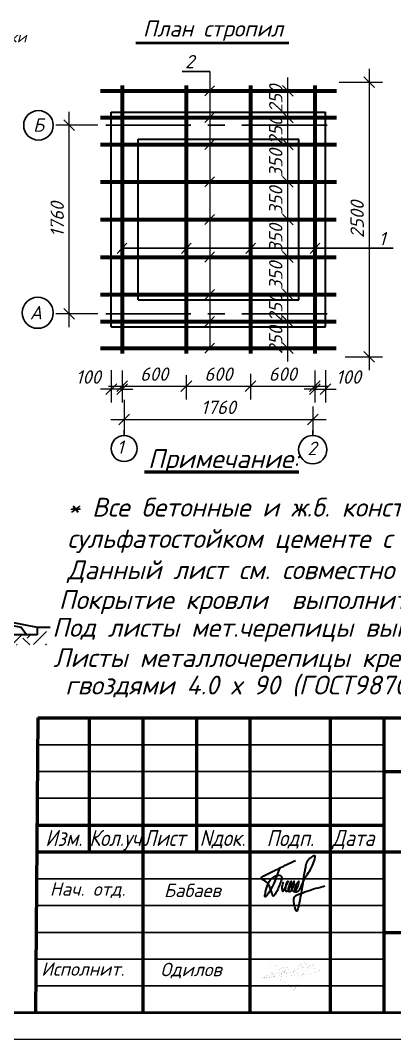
# Model space of a CAD drawing. Extents: x 108150 to 142535, y -18867 to -9422.
# Drawn here: x 140230.6 to 140300.4, y -16094.3 to -15904.3 of the extents above; entities that cross this region are included whole.
import ezdxf

# ---------------------------------------------------------------- set-up
doc = ezdxf.new("R2010")
doc.units = 0
doc.header["$MEASUREMENT"] = 0
doc.header["$PDMODE"] = 32
doc.header["$PDSIZE"] = 0.6
doc.linetypes.add('CENTER', pattern=[50.8, 31.75, -6.35, 6.35, -6.35])
for name, color, linetype, lineweight in [('Выносные', 8, 'Continuous', 15), ('линия', 4, 'Continuous', 40), ('надписи', 2, 'Continuous', 15), ('оборудование', 3, 'Continuous', 50), ('Основные', 4, 'Continuous', 40), ('Разм.', 8, 'Continuous', 15), ('Размер', 8, 'Continuous', 30), ('РАЗМЕРЫ', 8, 'Continuous', 30), ('Слой1', 1, 'Continuous', 60), ('Существующ', 7, 'Continuous', 15), ('Текст', 2, 'Continuous', 15)]:
    doc.layers.add(name, color=color, linetype=linetype, lineweight=lineweight)
doc.styles.add('ГОСТ', font='isocpeur.ttf', dxfattribs={"oblique": 15, "height": 2.5})
doc.styles.add('ГОСТ2.5', font='isocpeur.ttf', dxfattribs={"oblique": 15, "height": 2.5})
doc.styles.add('ГОСТ3', font='isocpeur.ttf', dxfattribs={"oblique": 15, "height": 3})
doc.styles.add('ГОСТ3.5', font='isocpeur.ttf', dxfattribs={"oblique": 15, "height": 3.5})
doc.dimstyles.new('50', dxfattribs={"dimtxt": 3.5, "dimasz": 2, "dimexe": 2.5, "dimexo": 1, "dimgap": 1, "dimtad": 1, "dimdec": 0, "dimlfac": 50, "dimtxsty": 'ГОСТ3.5', "dimblk": 'ARCHTICK', "dimcen": 2.5, "dimdle": 2.5, "dimclrd": 256, "dimclre": 256, "dimclrt": 2, "dimadec": 3, "dimazin": 0, "dimtfac": 1, "dimtdec": 0, "dimtmove": 1, "dimatfit": 3, "dimldrblk": 'DOTSMALL', "dimfxl": 1, "dimlwd": -1, "dimlwe": -1, "dimarcsym": 0})

# ---------------------------------------------------------------- blocks, each defined once
blk = doc.blocks.new('_Oblique')
at = {"color": 0, "linetype": 'ByBlock', "lineweight": -2}
blk.add_line((-0.5, -0.5), (0.5, 0.5), dxfattribs=at)
blk = doc.blocks.new('*D4293')
at = {"layer": 'Defpoints', "color": 0, "lineweight": 0, "ltscale": 0.5, "transparency": 16777216}
for p in [(140239.69, -15923.81), (140246.05, -15923.81), (140246.05, -15959.01)]:
    blk.add_point(p, dxfattribs=at)
at = {"layer": 'Разм.', "ltscale": 0.5, "transparency": 16777216}
for p, q in [((140239.69, -15961.51), (140239.69, -15921.31)), ((140245.05, -15923.81), (140237.19, -15923.81)), ((140245.05, -15959.01), (140237.19, -15959.01))]:
    blk.add_line(p, q, dxfattribs=at)
at = {"layer": 'Разм.', "ltscale": 0.5, "transparency": 16777216, "xscale": 2, "yscale": 2, "zscale": 2}
for p, rotation in [((140239.69, -15923.81), 90), ((140239.69, -15959.01), 270)]:
    blk.add_blockref('_Oblique', p, dxfattribs=dict(at, rotation=rotation))
at = {"layer": 'Разм.', "color": 2, "lineweight": 40, "ltscale": 0.5, "transparency": 16777216, "insert": (140237.44, -15941.41), "char_height": 2.5, "attachment_point": 5, "rotation": 90, "style": 'ГОСТ2.5'}
blk.add_mtext('1760', dxfattribs=at)
blk = doc.blocks.new('_DotSmall')
at = {"color": 0, "linetype": 'ByBlock', "lineweight": 15, "const_width": 0.5}
blk.add_lwpolyline([(-0.0625, 0, 1), (0.0625, 0, 1)], format="xyb", close=True, dxfattribs=at)
blk = doc.blocks.new('*D4294')
at = {"layer": 'Defpoints', "color": 0, "lineweight": 0, "ltscale": 0.5, "transparency": 16777216}
for p in [(140249.94, -15974.01), (140285.14, -15975.27), (140285.14, -15978.69)]:
    blk.add_point(p, dxfattribs=at)
at = {"layer": 'Разм.', "ltscale": 0.5, "transparency": 16777216}
for p, q in [((140249.94, -15975.01), (140249.94, -15981.19)), ((140285.14, -15976.27), (140285.14, -15981.19)), ((140247.44, -15978.69), (140287.64, -15978.69))]:
    blk.add_line(p, q, dxfattribs=at)
at = {"layer": 'Разм.', "ltscale": 0.5, "transparency": 16777216, "xscale": 2, "yscale": 2, "zscale": 2, "rotation": 180}
blk.add_blockref('_Oblique', (140249.94, -15978.69), dxfattribs=at)
at = {"layer": 'Разм.', "ltscale": 0.5, "transparency": 16777216, "xscale": 2, "yscale": 2, "zscale": 2}
blk.add_blockref('_Oblique', (140285.14, -15978.69), dxfattribs=at)
at = {"layer": 'Разм.', "color": 2, "lineweight": 40, "ltscale": 0.5, "transparency": 16777216, "insert": (140267.54, -15976.44), "char_height": 2.5, "attachment_point": 5, "style": 'ГОСТ2.5'}
blk.add_mtext('1760', dxfattribs=at)
blk = doc.blocks.new('*D4295')
at = {"layer": 'Defpoints', "color": 0, "lineweight": 0, "ltscale": 0.5, "transparency": 16777216}
for p in [(140249.54, -15969.56), (140261.54, -15969.42), (140261.54, -15972.5)]:
    blk.add_point(p, dxfattribs=at)
at = {"layer": 'Разм.', "ltscale": 0.5, "transparency": 16777216}
for p, q in [((140249.54, -15970.56), (140249.54, -15975)), ((140261.54, -15970.42), (140261.54, -15975)), ((140247.04, -15972.5), (140264.04, -15972.5))]:
    blk.add_line(p, q, dxfattribs=at)
at = {"layer": 'Разм.', "ltscale": 0.5, "transparency": 16777216, "xscale": 2, "yscale": 2, "zscale": 2, "rotation": 180}
blk.add_blockref('_Oblique', (140249.54, -15972.5), dxfattribs=at)
at = {"layer": 'Разм.', "ltscale": 0.5, "transparency": 16777216, "xscale": 2, "yscale": 2, "zscale": 2}
blk.add_blockref('_Oblique', (140261.54, -15972.5), dxfattribs=at)
at = {"layer": 'Разм.', "color": 2, "lineweight": 40, "ltscale": 0.5, "transparency": 16777216, "insert": (140255.54, -15970.25), "char_height": 2.5, "attachment_point": 5, "style": 'ГОСТ2.5'}
blk.add_mtext('600', dxfattribs=at)
blk = doc.blocks.new('*D4296')
at = {"layer": 'Defpoints', "color": 0, "lineweight": 0, "ltscale": 0.5, "transparency": 16777216}
for p in [(140273.54, -15969.42), (140285.54, -15969.18), (140285.54, -15972.5)]:
    blk.add_point(p, dxfattribs=at)
at = {"layer": 'Разм.', "ltscale": 0.5, "transparency": 16777216}
for p, q in [((140273.54, -15970.42), (140273.54, -15975)), ((140285.54, -15970.18), (140285.54, -15975)), ((140271.04, -15972.5), (140288.04, -15972.5))]:
    blk.add_line(p, q, dxfattribs=at)
at = {"layer": 'Разм.', "ltscale": 0.5, "transparency": 16777216, "xscale": 2, "yscale": 2, "zscale": 2, "rotation": 180}
blk.add_blockref('_Oblique', (140273.54, -15972.5), dxfattribs=at)
at = {"layer": 'Разм.', "ltscale": 0.5, "transparency": 16777216, "xscale": 2, "yscale": 2, "zscale": 2}
blk.add_blockref('_Oblique', (140285.54, -15972.5), dxfattribs=at)
at = {"layer": 'Разм.', "color": 2, "lineweight": 40, "ltscale": 0.5, "transparency": 16777216, "insert": (140279.54, -15970.25), "char_height": 2.5, "attachment_point": 5, "style": 'ГОСТ2.5'}
blk.add_mtext('600', dxfattribs=at)
blk = doc.blocks.new('*D4297')
at = {"layer": 'Defpoints', "color": 0, "lineweight": 0, "ltscale": 0.5, "transparency": 16777216}
for p in [(140247.54, -15968.52), (140249.54, -15968.56), (140247.54, -15973.03)]:
    blk.add_point(p, dxfattribs=at)
at = {"layer": 'Разм.', "ltscale": 0.5, "transparency": 16777216}
for p, q in [((140247.54, -15969.52), (140247.54, -15975.53)), ((140249.54, -15969.56), (140249.54, -15975.53)), ((140247.54, -15973.03), (140245.54, -15973.03)), ((140249.54, -15973.03), (140247.54, -15973.03)), ((140249.54, -15973.03), (140251.54, -15973.03))]:
    blk.add_line(p, q, dxfattribs=at)
at = {"layer": 'Разм.', "ltscale": 0.5, "transparency": 16777216, "xscale": 2, "yscale": 2, "zscale": 2}
blk.add_blockref('_Oblique', (140247.54, -15973.03), dxfattribs=at)
at = {"layer": 'Разм.', "ltscale": 0.5, "transparency": 16777216, "xscale": 2, "yscale": 2, "zscale": 2, "rotation": 180}
blk.add_blockref('_Oblique', (140249.54, -15973.03), dxfattribs=at)
at = {"layer": 'Разм.', "color": 2, "lineweight": 40, "ltscale": 0.5, "transparency": 16777216, "insert": (140243.26, -15970.78), "char_height": 2.5, "attachment_point": 5, "style": 'ГОСТ2.5'}
blk.add_mtext('100', dxfattribs=at)
blk = doc.blocks.new('*D4298')
at = {"layer": 'Defpoints', "color": 0, "lineweight": 0, "ltscale": 0.5, "transparency": 16777216}
for p in [(140285.55, -15968.56), (140287.54, -15968.52), (140287.54, -15973.03)]:
    blk.add_point(p, dxfattribs=at)
at = {"layer": 'Разм.', "ltscale": 0.5, "transparency": 16777216}
for p, q in [((140285.55, -15969.56), (140285.55, -15975.53)), ((140287.54, -15969.52), (140287.54, -15975.53)), ((140285.55, -15973.03), (140283.55, -15973.03)), ((140285.55, -15973.03), (140287.54, -15973.03)), ((140287.54, -15973.03), (140289.54, -15973.03))]:
    blk.add_line(p, q, dxfattribs=at)
at = {"layer": 'Разм.', "ltscale": 0.5, "transparency": 16777216, "xscale": 2, "yscale": 2, "zscale": 2}
blk.add_blockref('_Oblique', (140285.55, -15973.03), dxfattribs=at)
at = {"layer": 'Разм.', "ltscale": 0.5, "transparency": 16777216, "xscale": 2, "yscale": 2, "zscale": 2, "rotation": 180}
blk.add_blockref('_Oblique', (140287.54, -15973.03), dxfattribs=at)
at = {"layer": 'Разм.', "color": 2, "lineweight": 40, "ltscale": 0.5, "transparency": 16777216, "insert": (140291.82, -15970.78), "char_height": 2.5, "attachment_point": 5, "style": 'ГОСТ2.5'}
blk.add_mtext('100', dxfattribs=at)
blk = doc.blocks.new('*D4299')
at = {"layer": 'Defpoints', "color": 0, "lineweight": 0, "ltscale": 0.5, "transparency": 16777216}
for p in [(140261.54, -15969.42), (140273.54, -15969.18), (140273.54, -15972.5)]:
    blk.add_point(p, dxfattribs=at)
at = {"layer": 'Разм.', "ltscale": 0.5, "transparency": 16777216}
for p, q in [((140261.54, -15970.42), (140261.54, -15975)), ((140273.54, -15970.18), (140273.54, -15975)), ((140259.04, -15972.5), (140276.04, -15972.5))]:
    blk.add_line(p, q, dxfattribs=at)
at = {"layer": 'Разм.', "ltscale": 0.5, "transparency": 16777216, "xscale": 2, "yscale": 2, "zscale": 2, "rotation": 180}
blk.add_blockref('_Oblique', (140261.54, -15972.5), dxfattribs=at)
at = {"layer": 'Разм.', "ltscale": 0.5, "transparency": 16777216, "xscale": 2, "yscale": 2, "zscale": 2}
blk.add_blockref('_Oblique', (140273.54, -15972.5), dxfattribs=at)
at = {"layer": 'Разм.', "color": 2, "lineweight": 40, "ltscale": 0.5, "transparency": 16777216, "insert": (140267.54, -15970.25), "char_height": 2.5, "attachment_point": 5, "style": 'ГОСТ2.5'}
blk.add_mtext('600', dxfattribs=at)
blk = doc.blocks.new('*D4310')
at = {"layer": 'Defpoints', "color": 0, "lineweight": 0, "ltscale": 0.5, "transparency": 16777216}
for p in [(140274.56, -15948.41), (140280.49, -15948.41), (140274.55, -15955.41)]:
    blk.add_point(p, dxfattribs=at)
at = {"layer": 'Разм.', "ltscale": 0.5, "transparency": 16777216}
for p, q in [((140280.49, -15957.91), (140280.49, -15945.91)), ((140275.56, -15948.41), (140282.99, -15948.41)), ((140275.55, -15955.41), (140282.99, -15955.41))]:
    blk.add_line(p, q, dxfattribs=at)
at = {"layer": 'Разм.', "ltscale": 0.5, "transparency": 16777216, "xscale": 2, "yscale": 2, "zscale": 2}
for p, rotation in [((140280.49, -15948.41), 90), ((140280.49, -15955.41), 270)]:
    blk.add_blockref('_Oblique', p, dxfattribs=dict(at, rotation=rotation))
at = {"layer": 'Разм.', "color": 2, "lineweight": 40, "ltscale": 0.5, "transparency": 16777216, "insert": (140278.24, -15951.91), "char_height": 2.5, "attachment_point": 5, "rotation": 90, "style": 'ГОСТ2.5'}
blk.add_mtext('350', dxfattribs=at)
blk = doc.blocks.new('*D4311')
at = {"layer": 'Defpoints', "color": 0, "lineweight": 0, "ltscale": 0.5, "transparency": 16777216}
for p in [(140274.56, -15941.41), (140280.49, -15941.41), (140274.55, -15948.41)]:
    blk.add_point(p, dxfattribs=at)
at = {"layer": 'Разм.', "ltscale": 0.5, "transparency": 16777216}
for p, q in [((140280.49, -15950.91), (140280.49, -15938.91)), ((140275.56, -15941.41), (140282.99, -15941.41)), ((140275.55, -15948.41), (140282.99, -15948.41))]:
    blk.add_line(p, q, dxfattribs=at)
at = {"layer": 'Разм.', "ltscale": 0.5, "transparency": 16777216, "xscale": 2, "yscale": 2, "zscale": 2}
for p, rotation in [((140280.49, -15941.41), 90), ((140280.49, -15948.41), 270)]:
    blk.add_blockref('_Oblique', p, dxfattribs=dict(at, rotation=rotation))
at = {"layer": 'Разм.', "color": 2, "lineweight": 40, "ltscale": 0.5, "transparency": 16777216, "insert": (140278.24, -15944.91), "char_height": 2.5, "attachment_point": 5, "rotation": 90, "style": 'ГОСТ2.5'}
blk.add_mtext('350', dxfattribs=at)
blk = doc.blocks.new('*D4312')
at = {"layer": 'Defpoints', "color": 0, "lineweight": 0, "ltscale": 0.5, "transparency": 16777216}
for p in [(140274.56, -15934.41), (140280.49, -15934.41), (140274.55, -15941.41)]:
    blk.add_point(p, dxfattribs=at)
at = {"layer": 'Разм.', "ltscale": 0.5, "transparency": 16777216}
for p, q in [((140280.49, -15943.91), (140280.49, -15931.91)), ((140275.56, -15934.41), (140282.99, -15934.41)), ((140275.55, -15941.41), (140282.99, -15941.41))]:
    blk.add_line(p, q, dxfattribs=at)
at = {"layer": 'Разм.', "ltscale": 0.5, "transparency": 16777216, "xscale": 2, "yscale": 2, "zscale": 2}
for p, rotation in [((140280.49, -15934.41), 90), ((140280.49, -15941.41), 270)]:
    blk.add_blockref('_Oblique', p, dxfattribs=dict(at, rotation=rotation))
at = {"layer": 'Разм.', "color": 2, "lineweight": 40, "ltscale": 0.5, "transparency": 16777216, "insert": (140278.24, -15937.91), "char_height": 2.5, "attachment_point": 5, "rotation": 90, "style": 'ГОСТ2.5'}
blk.add_mtext('350', dxfattribs=at)
blk = doc.blocks.new('*D4313')
at = {"layer": 'Defpoints', "color": 0, "lineweight": 0, "ltscale": 0.5, "transparency": 16777216}
for p in [(140274.56, -15927.41), (140280.49, -15927.41), (140274.55, -15934.41)]:
    blk.add_point(p, dxfattribs=at)
at = {"layer": 'Разм.', "ltscale": 0.5, "transparency": 16777216}
for p, q in [((140280.49, -15936.91), (140280.49, -15924.91)), ((140275.56, -15927.41), (140282.99, -15927.41)), ((140275.55, -15934.41), (140282.99, -15934.41))]:
    blk.add_line(p, q, dxfattribs=at)
at = {"layer": 'Разм.', "ltscale": 0.5, "transparency": 16777216, "xscale": 2, "yscale": 2, "zscale": 2}
for p, rotation in [((140280.49, -15927.41), 90), ((140280.49, -15934.41), 270)]:
    blk.add_blockref('_Oblique', p, dxfattribs=dict(at, rotation=rotation))
at = {"layer": 'Разм.', "color": 2, "lineweight": 40, "ltscale": 0.5, "transparency": 16777216, "insert": (140278.24, -15930.91), "char_height": 2.5, "attachment_point": 5, "rotation": 90, "style": 'ГОСТ2.5'}
blk.add_mtext('350', dxfattribs=at)
blk = doc.blocks.new('*D4314')
at = {"layer": 'Defpoints', "color": 0, "lineweight": 0, "ltscale": 0.5, "transparency": 16777216}
for p in [(140289.09, -15915.81), (140290.22, -15967.01), (140295.68, -15967.01)]:
    blk.add_point(p, dxfattribs=at)
at = {"layer": 'Разм.', "ltscale": 0.5, "transparency": 16777216}
for p, q in [((140295.68, -15913.31), (140295.68, -15969.51)), ((140290.09, -15915.81), (140298.18, -15915.81)), ((140291.22, -15967.01), (140298.18, -15967.01))]:
    blk.add_line(p, q, dxfattribs=at)
at = {"layer": 'Разм.', "ltscale": 0.5, "transparency": 16777216, "xscale": 2, "yscale": 2, "zscale": 2}
for p, rotation in [((140295.68, -15915.81), 90), ((140295.68, -15967.01), 270)]:
    blk.add_blockref('_Oblique', p, dxfattribs=dict(at, rotation=rotation))
at = {"layer": 'Разм.', "color": 2, "lineweight": 40, "ltscale": 0.5, "transparency": 16777216, "insert": (140293.43, -15941.41), "char_height": 2.5, "attachment_point": 5, "rotation": 90, "style": 'ГОСТ2.5'}
blk.add_mtext('2500', dxfattribs=at)
blk = doc.blocks.new('*D4315')
at = {"layer": 'Defpoints', "color": 0, "lineweight": 0, "ltscale": 0.5, "transparency": 16777216}
for p in [(140274.56, -15955.41), (140280.49, -15955.41), (140274.56, -15960.41)]:
    blk.add_point(p, dxfattribs=at)
at = {"layer": 'Разм.', "ltscale": 0.5, "transparency": 16777216}
for p, q in [((140280.49, -15962.91), (140280.49, -15952.91)), ((140275.56, -15955.41), (140282.99, -15955.41)), ((140275.56, -15960.41), (140282.99, -15960.41))]:
    blk.add_line(p, q, dxfattribs=at)
at = {"layer": 'Разм.', "ltscale": 0.5, "transparency": 16777216, "xscale": 2, "yscale": 2, "zscale": 2}
for p, rotation in [((140280.49, -15955.41), 90), ((140280.49, -15960.41), 270)]:
    blk.add_blockref('_Oblique', p, dxfattribs=dict(at, rotation=rotation))
at = {"layer": 'Разм.', "color": 2, "lineweight": 40, "ltscale": 0.5, "transparency": 16777216, "insert": (140278.24, -15957.91), "char_height": 2.5, "attachment_point": 5, "rotation": 90, "style": 'ГОСТ2.5'}
blk.add_mtext('250', dxfattribs=at)
blk = doc.blocks.new('*D4316')
at = {"layer": 'Defpoints', "color": 0, "lineweight": 0, "ltscale": 0.5, "transparency": 16777216}
for p in [(140274.56, -15960.41), (140280.49, -15960.41), (140274.55, -15965.41)]:
    blk.add_point(p, dxfattribs=at)
at = {"layer": 'Разм.', "ltscale": 0.5, "transparency": 16777216}
for p, q in [((140280.49, -15967.91), (140280.49, -15957.91)), ((140275.56, -15960.41), (140282.99, -15960.41)), ((140275.55, -15965.41), (140282.99, -15965.41))]:
    blk.add_line(p, q, dxfattribs=at)
at = {"layer": 'Разм.', "ltscale": 0.5, "transparency": 16777216, "xscale": 2, "yscale": 2, "zscale": 2}
for p, rotation in [((140280.49, -15960.41), 90), ((140280.49, -15965.41), 270)]:
    blk.add_blockref('_Oblique', p, dxfattribs=dict(at, rotation=rotation))
at = {"layer": 'Разм.', "color": 2, "lineweight": 40, "ltscale": 0.5, "transparency": 16777216, "insert": (140278.24, -15963.91), "char_height": 2.5, "attachment_point": 5, "rotation": 90, "style": 'ГОСТ2.5'}
blk.add_mtext('250', dxfattribs=at)
blk = doc.blocks.new('*D4317')
at = {"layer": 'Defpoints', "color": 0, "lineweight": 0, "ltscale": 0.5, "transparency": 16777216}
for p in [(140274.56, -15922.41), (140280.49, -15922.41), (140274.55, -15927.41)]:
    blk.add_point(p, dxfattribs=at)
at = {"layer": 'Разм.', "ltscale": 0.5, "transparency": 16777216}
for p, q in [((140280.49, -15929.91), (140280.49, -15919.91)), ((140275.56, -15922.41), (140282.99, -15922.41)), ((140275.55, -15927.41), (140282.99, -15927.41))]:
    blk.add_line(p, q, dxfattribs=at)
at = {"layer": 'Разм.', "ltscale": 0.5, "transparency": 16777216, "xscale": 2, "yscale": 2, "zscale": 2}
for p, rotation in [((140280.49, -15922.41), 90), ((140280.49, -15927.41), 270)]:
    blk.add_blockref('_Oblique', p, dxfattribs=dict(at, rotation=rotation))
at = {"layer": 'Разм.', "color": 2, "lineweight": 40, "ltscale": 0.5, "transparency": 16777216, "insert": (140278.24, -15924.91), "char_height": 2.5, "attachment_point": 5, "rotation": 90, "style": 'ГОСТ2.5'}
blk.add_mtext('250', dxfattribs=at)
blk = doc.blocks.new('*D4318')
at = {"layer": 'Defpoints', "color": 0, "lineweight": 0, "ltscale": 0.5, "transparency": 16777216}
for p in [(140274.56, -15917.41), (140280.49, -15917.41), (140274.55, -15922.41)]:
    blk.add_point(p, dxfattribs=at)
at = {"layer": 'Разм.', "ltscale": 0.5, "transparency": 16777216}
for p, q in [((140280.49, -15924.91), (140280.49, -15914.91)), ((140275.56, -15917.41), (140282.99, -15917.41)), ((140275.55, -15922.41), (140282.99, -15922.41))]:
    blk.add_line(p, q, dxfattribs=at)
at = {"layer": 'Разм.', "ltscale": 0.5, "transparency": 16777216, "xscale": 2, "yscale": 2, "zscale": 2}
for p, rotation in [((140280.49, -15917.41), 90), ((140280.49, -15922.41), 270)]:
    blk.add_blockref('_Oblique', p, dxfattribs=dict(at, rotation=rotation))
at = {"layer": 'Разм.', "color": 2, "lineweight": 40, "ltscale": 0.5, "transparency": 16777216, "insert": (140278.24, -15918.91), "char_height": 2.5, "attachment_point": 5, "rotation": 90, "style": 'ГОСТ2.5'}
blk.add_mtext('250', dxfattribs=at)

msp = doc.modelspace()

# ---------------------------------------------------------------- hatches: boundary and pattern name
at = {"layer": 'РАЗМЕРЫ', "lineweight": 25, "ltscale": 0.5}
h = msp.add_hatch(dxfattribs=at)
h.set_pattern_fill('EARTH', color=256, scale=0.7, angle=45, style=0)
h.set_pattern_definition([(45, (101379.2978, -18542.596), (0, 6.2861793), [4.445, -4.445]), (45, (101378.119, -18541.4174), (0, 6.2861793), [4.445, -4.445]), (45, (101376.9405, -18540.2387), (0, 6.2861793), [4.445, -4.445]), (135, (101376.9405, -18539.453), (-6.2861793, 0), [4.445, -4.445]), (135, (101378.119, -18538.2743), (-6.2861793, 0), [4.445, -4.445]), (135, (101379.2978, -18537.0957), (-6.2861793, 0), [4.445, -4.445])])
h.paths.add_polyline_path([(140218.6802, -16018.8568), (140233.6775, -16018.8567), (140233.6775, -16017.4567), (140235.4331, -16017.4567), (140235.4331, -16020.7506), (140218.6802, -16020.7506)])

# ---------------------------------------------------------------- linework, layer by layer
at = {"color": 2, "lineweight": 40}
msp.add_line((140252.1391, -15908.4958), (140280.6958, -15908.4958), dxfattribs=at)
msp.add_line((140233.4138, -16089.346), (140418.4138, -16089.346))
msp.add_line((140233.4138, -16089.346), (140418.4138, -16089.346))
at = {"lineweight": 25, "const_width": 0.00781}
msp.add_lwpolyline([(140278.5031, -16080.6836), (140278.3678, -16080.5214), (140278.2597, -16080.4915), (140278.163, -16080.4647), (140277.9722, -16080.4702), (140277.738, -16080.4769), (140277.62, -16080.4803), (140277.2907, -16080.5713), (140277.0937, -16080.6724), (140276.816, -16080.8149), (140276.7955, -16080.997), (140276.7799, -16081.1366), (140276.8115, -16081.3003), (140276.934, -16081.4227), (140277.0884, -16081.577), (140277.3493, -16081.71), (140277.5782, -16081.9921), (140277.8391, -16082.2155), (140277.9579, -16082.3173), (140277.9403, -16082.4497), (140277.8657, -16082.5242), (140277.7859, -16082.5295), (140277.5729, -16082.6146), (140277.328, -16082.6625), (140277.1087, -16082.7054), (140276.8594, -16082.7849), (140276.556, -16082.8328), (140276.2265, -16082.8848), (140275.8798, -16082.8701), (140275.651, -16082.8603), (140275.7094, -16082.7796), (140276.2365, -16082.5774), (140276.7393, -16082.3845), (140277.0777, -16082.29), (140277.4876, -16082.1757), (140277.7912, -16082.0559), (140278.1012, -16081.9337), (140278.3289, -16081.8537), (140278.4548, -16081.8095), (140278.6058, -16081.6887), (140278.7176, -16081.6515), (140278.8135, -16081.5717), (140278.8614, -16081.4812), (140278.9292, -16081.3531), (140278.8759, -16081.3249), (140278.8454, -16081.3748), (140278.8007, -16081.448), (140278.7554, -16081.522), (140278.6987, -16081.6148), (140278.6058, -16081.6887), (140278.5739, -16081.8165), (140278.5046, -16081.9176), (140278.4247, -16082.0343), (140278.3928, -16082.1677), (140278.3982, -16082.2954), (140278.4386, -16082.3504), (140278.4786, -16082.3705), (140278.5789, -16082.3872), (140278.6845, -16082.4047), (140278.776, -16082.3905), (140278.8633, -16082.3769), (140278.9764, -16082.3337), (140279.0454, -16082.3074), (140279.1262, -16082.2766), (140279.3405, -16082.1434), (140279.4841, -16082.08), (140279.561, -16082.0233), (140279.6383, -16081.9662), (140279.7038, -16081.9177), (140279.7607, -16081.8757), (140279.8583, -16081.7795), (140279.9407, -16081.6983), (140280.0453, -16081.6293), (140280.1322, -16081.4624), (140280.1624, -16081.4043), (140280.141, -16081.3878), (140280.1094, -16081.3839), (140280.0662, -16081.3785), (140279.9963, -16081.3917), (140279.9385, -16081.4115), (140279.8472, -16081.4425), (140279.713, -16081.4883), (140279.661, -16081.5324), (140279.5861, -16081.577), (140279.5124, -16081.6388), (140279.4506, -16081.6907), (140279.3652, -16081.7623), (140279.3323, -16081.853), (140279.2703, -16081.9616), (140279.2434, -16082.0725), (140279.2468, -16082.1531), (140279.3073, -16082.2371), (140279.3993, -16082.2482), (140279.568, -16082.2334), (140279.6777, -16082.2102), (140279.8052, -16082.1833), (140279.9688, -16082.1112), (140280.0871, -16082.059), (140280.18, -16082.018), (140280.5305, -16081.8264), (140280.8643, -16081.6131), (140280.9747, -16081.5091), (140281.1517, -16081.3362), (140281.2754, -16081.2153), (140281.3936, -16081.0673), (140281.38, -16081.0232), (140281.3325, -16081.0062), (140281.251, -16081.0062), (140281.1831, -16081.0266), (140281.0178, -16081.0761), (140280.8708, -16081.1555), (140280.7159, -16081.2391), (140280.606, -16081.3251), (140280.4579, -16081.4411), (140280.3243, -16081.5965), (140280.2123, -16081.7967), (140280.2002, -16081.8753), (140280.1959, -16081.9035), (140280.2215, -16081.9541), (140280.2542, -16081.9775), (140280.2962, -16082.0075), (140280.4175, -16081.9967), (140280.5535, -16081.9845), (140280.9542, -16081.903), (140281.3461, -16081.7625), (140281.7763, -16081.5752), (140282.5719, -16081.0673), (140283.1094, -16080.6827), (140283.1822, -16080.6034), (140283.2358, -16080.4792), (140283.238, -16080.3935), (140283.2015, -16080.3635), (140283.1479, -16080.3528), (140283.0751, -16080.3678), (140282.9593, -16080.4042), (140282.8478, -16080.4578), (140282.1447, -16080.9698), (140281.7096, -16081.4004), (140281.625, -16081.5335), (140281.6061, -16081.5982), (140281.5981, -16081.6528), (140281.5821, -16081.7624), (140281.5926, -16081.8652), (140281.6291, -16081.9124), (140281.7438, -16081.9569), (140281.8706, -16081.9717), (140282.1146, -16081.9636), (140282.3495, -16081.927), (140282.56, -16081.8686), (140282.6982, -16081.8303), (140283.1613, -16081.6092), (140283.4252, -16081.4149), (140283.7134, -16081.1234), (140283.8557, -16080.8493), (140283.939, -16080.5821), (140283.9356, -16080.3565), (140283.8939, -16080.2177), (140283.8258, -16080.1109), (140283.7408, -16080.0783), (140283.6011, -16080.0246), (140283.4097, -16080.0108), (140283.2398, -16080.0434), (140283.1025, -16080.0826), (140283.0503, -16080.1283), (140282.9566, -16080.1784), (140282.8803, -16080.2459), (140282.7937, -16080.3226), (140282.7649, -16080.3809), (140282.7459, -16080.4193), (140282.7692, -16080.4767), (140282.8281, -16080.505), (140282.8913, -16080.5354), (140282.9272, -16080.5527), (140283.133, -16080.6291), (140283.3182, -16080.6726), (140283.5535, -16080.6835), (140283.8452, -16080.697), (140284.1634, -16080.6726), (140284.3523, -16080.6581), (140284.6448, -16080.6051), (140285.0202, -16080.5247), (140285.2849, -16080.4412), (140285.3859, -16080.375), (140285.4958, -16080.3031), (140285.5253, -16080.1905), (140285.48, -16080.0861), (140285.3894, -16079.999), (140285.2849, -16079.9608), (140285.2083, -16079.8737), (140285.1702, -16079.8483), (140285.1332, -16079.8579), (140285.0838, -16079.8812), (140285.0262, -16079.9278), (140284.9659, -16079.9895), (140284.9286, -16080.0276), (140284.8812, -16080.0761), (140284.6535, -16080.307), (140284.5449, -16080.4471), (140284.4456, -16080.5751), (140284.3102, -16080.7498), (140284.0874, -16081.0371), (140283.4476, -16081.9292), (140282.9877, -16082.6179), (140282.6687, -16083.21), (140282.3668, -16083.8073), (140282.0539, -16084.4267), (140281.7023, -16085.1225), (140281.667, -16085.158), (140281.6379, -16085.1995), (140281.5992, -16085.2134), (140281.559, -16085.2106), (140281.5341, -16085.147), (140281.4856, -16085.0556), (140281.4311, -16084.9529), (140281.3541, -16084.8384), (140281.1672, -16084.606), (140280.3632, -16083.9121), (140279.5154, -16083.4075), (140278.5069, -16082.9532), (140277.764, -16082.7466), (140277.4018, -16082.6756), (140276.5495, -16082.736), (140276.1583, -16082.7637), (140275.9309, -16082.7798), (140275.9742, -16082.7218), (140276.2157, -16082.7147), (140278.215, -16082.626), (140279.3514, -16082.5763), (140281.2241, -16082.4451), (140282.3332, -16082.3353), (140282.8782, -16082.2813), (140283.9059, -16082.1317), (140285.2549, -16081.8808), (140285.7767, -16081.7522), (140286.1163, -16081.6593), (140286.3129, -16081.57), (140286.3928, -16081.4888), (140286.4055, -16081.4283), (140286.397, -16081.3749), (140286.3689, -16081.3299), (140286.3112, -16081.2807), (140286.2226, -16081.2427), (140286.0762, -16081.2132), (140285.9502, -16081.1878), (140284.3633, -16080.9718), (140283.161, -16080.8888), (140281.7286, -16080.8455), (140280.5944, -16080.8742), (140279.6016, -16080.9641), (140278.9577, -16081.0576), (140278.2441, -16081.2089), (140277.974, -16081.2662), (140277.7765, -16081.3563), (140277.5753, -16081.4753), (140277.5318, -16081.5286), (140277.5096, -16081.5792), (140277.498, -16081.6387), (140277.4838, -16081.7119), (140277.4909, -16081.7497), (140277.4982, -16081.7883), (140277.591, -16081.9334), (140277.6864, -16081.9993), (140277.8136, -16082.0265), (140278.0952, -16082.0674), (140278.2383, -16082.0628), (140278.67, -16082.0491), (140278.9471, -16082.0129), (140280.8221, -16081.7631)], dxfattribs=at)
at = {"layer": 'Выносные'}
msp.add_line((140423.4138, -16094.346), (140003.4138, -16094.346), dxfattribs=at)
msp.add_line((140423.4138, -16094.346), (140003.4138, -16094.346), dxfattribs=at)
at = {"layer": 'линия', "color": 7, "lineweight": 25}
for p, q in [((140233.8138, -16039.346), (140298.4138, -16039.346)), ((140233.8138, -16039.346), (140298.4138, -16039.346)), ((140233.8138, -16044.346), (140298.4138, -16044.346)), ((140233.8138, -16044.346), (140298.4138, -16044.346)), ((140233.8138, -16049.346), (140298.4138, -16049.346)), ((140233.8138, -16049.346), (140298.4138, -16049.346)), ((140233.8138, -16064.346), (140298.4138, -16064.346)), ((140233.8138, -16064.346), (140298.4138, -16064.346)), ((140233.8138, -16069.346), (140298.4138, -16069.346)), ((140233.8138, -16069.346), (140298.4138, -16069.346)), ((140233.8138, -16074.346), (140298.4138, -16074.346)), ((140233.8138, -16074.346), (140298.4138, -16074.346)), ((140233.8138, -16079.346), (140298.4138, -16079.346)), ((140233.8138, -16079.346), (140298.4138, -16079.346)), ((140233.8138, -16084.346), (140298.4138, -16084.346)), ((140233.8138, -16084.346), (140298.4138, -16084.346))]:
    msp.add_line(p, q, dxfattribs=at)
at = {"layer": 'оборудование', "color": 7}
for p, q in [((140233.8138, -16034.346), (140233.4138, -16089.346)), ((140233.8138, -16034.346), (140233.4138, -16089.346)), ((140233.8138, -16034.346), (140418.4138, -16034.346)), ((140233.8138, -16034.346), (140418.4138, -16034.346)), ((140243.4138, -16034.346), (140243.4138, -16059.346)), ((140243.4138, -16034.346), (140243.4138, -16059.346)), ((140253.4138, -16034.346), (140253.4138, -16089.346)), ((140253.4138, -16034.346), (140253.4138, -16089.346)), ((140263.4138, -16034.346), (140263.4138, -16059.346)), ((140263.4138, -16034.346), (140263.4138, -16059.346)), ((140273.4138, -16034.346), (140273.4138, -16089.346)), ((140273.4138, -16034.346), (140273.4138, -16089.346)), ((140288.4138, -16034.346), (140288.4138, -16089.346)), ((140288.4138, -16034.346), (140288.4138, -16089.346)), ((140298.4138, -16034.346), (140298.4138, -16089.346)), ((140298.4138, -16034.346), (140298.4138, -16089.346)), ((140298.4138, -16044.346), (140418.4138, -16044.346)), ((140298.4138, -16044.346), (140418.4138, -16044.346)), ((140233.8138, -16054.346), (140298.4138, -16054.346)), ((140233.8138, -16054.346), (140298.4138, -16054.346)), ((140233.8138, -16059.346), (140298.4138, -16059.346)), ((140233.8138, -16059.346), (140298.4138, -16059.346)), ((140298.4138, -16059.346), (140418.4138, -16059.346)), ((140298.4138, -16059.346), (140418.4138, -16059.346)), ((140298.4138, -16074.346), (140418.4138, -16074.346)), ((140298.4138, -16074.346), (140418.4138, -16074.346))]:
    msp.add_line(p, q, dxfattribs=at)
at = {"layer": 'Основные'}
msp.add_line((140418.4138, -16089.346), (140023.4138, -16089.346), dxfattribs=at)
msp.add_line((140418.4138, -16089.346), (140023.4138, -16089.346), dxfattribs=at)
at = {"layer": 'Размер', "color": 1, "linetype": 'ByBlock', "lineweight": 25, "ltscale": 0.5}
for centre, radius in [((140233.9372, -15923.8443), 2.7564), ((140233.8087, -15958.8081), 2.8983), ((140249.9418, -15984.1217), 2.431), ((140285.1418, -15984.3305), 2.6404)]:
    msp.add_circle(centre, radius, dxfattribs=at)
at = {"layer": 'РАЗМЕРЫ', "lineweight": 25, "ltscale": 0.5}
for p, q in [((140260.7345, -15913.8098), (140265.8999, -15913.8098)), ((140266.8034, -15916.4699), (140264.9964, -15918.3463)), ((140266.8033, -15921.4699), (140264.9963, -15923.3463)), ((140266.8034, -15926.4699), (140264.9964, -15928.3463)), ((140266.8034, -15933.4699), (140264.9964, -15935.3463)), ((140266.8034, -15940.4699), (140264.9964, -15942.3463)), ((140250.4452, -15945.8471), (140248.6382, -15947.7235)), ((140262.4452, -15945.8471), (140260.6382, -15947.7235)), ((140274.4452, -15945.8471), (140272.6382, -15947.7235)), ((140286.4452, -15945.8471), (140284.6382, -15947.7235)), ((140249.5417, -15946.7858), (140300.1536, -15946.7858)), ((140266.8034, -15947.4699), (140264.9964, -15949.3463)), ((140266.8034, -15954.4699), (140264.9964, -15956.3463)), ((140266.8032, -15959.4699), (140264.9962, -15961.3463)), ((140266.8031, -15964.4699), (140264.9961, -15966.3463)), ((140249.9417, -15980.6823), (140249.9417, -15981.6912)), ((140285.1417, -15980.6817), (140285.1417, -15981.6906))]:
    msp.add_line(p, q, dxfattribs=at)
at = {"layer": 'РАЗМЕРЫ', "color": 5, "lineweight": 60, "ltscale": 0.5}
for p, q in [((140245.5422, -15917.4076), (140289.5422, -15917.4087)), ((140245.5422, -15922.4076), (140289.5422, -15922.4087)), ((140245.5422, -15927.4076), (140289.5422, -15927.4087)), ((140245.5421, -15934.4076), (140289.5421, -15934.4087)), ((140245.5419, -15941.4076), (140289.5419, -15941.4087)), ((140245.5417, -15948.4076), (140289.5417, -15948.4087)), ((140245.5417, -15955.4076), (140289.5417, -15955.4087)), ((140245.5417, -15960.4076), (140289.5417, -15960.4087)), ((140245.5417, -15965.4076), (140289.5417, -15965.4087))]:
    msp.add_line(p, q, dxfattribs=at)
at = {"layer": 'РАЗМЕРЫ', "color": 6, "lineweight": 60, "ltscale": 0.5}
for p, q in [((140249.5417, -15916.4086), (140249.5417, -15966.4086)), ((140261.5417, -15916.4086), (140261.5417, -15966.4086)), ((140273.5417, -15916.4086), (140273.5417, -15966.4086)), ((140285.5417, -15916.4086), (140285.5417, -15966.4086))]:
    msp.add_line(p, q, dxfattribs=at)
at = {"layer": 'РАЗМЕРЫ', "color": 1, "lineweight": 30, "ltscale": 0.5}
for p, q in [((140247.5417, -15961.4086), (140247.5417, -15921.4086)), ((140247.5417, -15921.4086), (140287.5417, -15921.4086)), ((140287.5417, -15961.4086), (140287.5417, -15921.4086)), ((140252.5417, -15956.4086), (140252.5417, -15926.4086)), ((140252.5417, -15926.4086), (140282.5417, -15926.4086)), ((140282.5417, -15956.4086), (140282.5417, -15926.4086)), ((140252.5417, -15956.4086), (140282.5417, -15956.4086)), ((140247.5417, -15961.4086), (140287.5417, -15961.4086))]:
    msp.add_line(p, q, dxfattribs=at)
at = {"layer": 'РАЗМЕРЫ', "color": 8, "linetype": 'CENTER', "lineweight": 25, "ltscale": 0.5}
for p, q in [((140246.533, -15923.8086), (140289.8164, -15923.8086)), ((140246.533, -15959.0086), (140289.8164, -15959.0086))]:
    msp.add_line(p, q, dxfattribs=at)
at = {"layer": 'РАЗМЕРЫ', "color": 2, "lineweight": 50, "ltscale": 0.5}
msp.add_line((140253.7082, -15988.4608), (140282.5643, -15988.4608), dxfattribs=at)
at = {"layer": 'РАЗМЕРЫ', "lineweight": 30, "ltscale": 0.5}
for p, q in [((140218.6802, -16014.4565), (140233.6775, -16017.4567)), ((140218.6802, -16015.0565), (140230.6775, -16017.4566)), ((140231.6775, -16018.8567), (140230.6775, -16017.4566)), ((140233.6775, -16017.4567), (140233.6775, -16018.8567)), ((140233.6775, -16018.8567), (140218.6802, -16018.8567))]:
    msp.add_line(p, q, dxfattribs=at)
msp.add_lwpolyline([(140233.6775, -16017.4567), (140236.1328, -16017.4567)], dxfattribs=at)
at = {"layer": 'Слой1', "color": 5, "lineweight": 30, "ltscale": 2}
for points in [[(140279.6492, -16064.9587), (140279.395, -16065.903), (140279.5119, -16066.678), (140280.1394, -16065.7941), (140280.4853, -16064.8134), (140280.3272, -16064.9695), (140280.1001, -16065.6105), (140280.034, -16066.4755), (140280.1033, -16066.6412), (140280.293, -16066.6687), (140280.8033, -16066.0962), (140281.0995, -16065.2371), (140281.1061, -16064.8271), (140281.035, -16064.8965), (140280.8086, -16065.3695), (140280.6112, -16065.9544), (140280.7042, -16066.7001), (140280.8963, -16066.7285), (140281.2623, -16066.3677), (140281.5094, -16065.8494), (140281.6911, -16065.1943), (140281.6545, -16064.8205), (140281.5124, -16065.0378), (140281.3753, -16065.4019), (140281.2581, -16066.1407), (140281.5745, -16066.7449), (140282.0615, -16066.3684), (140282.3572, -16065.8501), (140282.5309, -16065.1317), (140282.5253, -16064.8212), (140282.2169, -16065.1157), (140282.0081, -16065.56), (140281.7762, -16066.3267), (140281.9077, -16066.759), (140282.3516, -16066.6758), (140282.7899, -16066.1912), (140283.1087, -16065.478), (140283.5144, -16064.5315), (140284.8988, -16062.241), (140285.4766, -16060.0547), (140284.0271, -16061.2814), (140283.7617, -16062.2328), (140283.5951, -16063.078), (140283.3951, -16064.2416), (140283.2134, -16065.5779), (140282.8013, -16067.9255), (140282.4189, -16069.7295)], [(140276.006, -16063.8325), (140277.9777, -16062.8408), (140280.303, -16061.7009), (140281.9005, -16060.9339)], [(140282.4189, -16069.7295), (140282.1715, -16070.4027), (140281.6811, -16069.0715), (140281.9785, -16067.4815), (140282.5423, -16067.2338), (140284.0396, -16066.666), (140287.4228, -16065.6738)]]:
    msp.add_spline(points, degree=3, dxfattribs=at)
msp.add_open_spline([(140278.9693, -16062.3338), (140278.4434, -16063.4417), (140278.4479, -16064.5519), (140275.9526, -16068.6085), (140276.4318, -16066.415), (140276.6818, -16065.2504), (140277.5215, -16064.189), (140278.7604, -16063.4897), (140279.5356, -16063.9382), (140279.1565, -16064.9394), (140278.7962, -16065.9059), (140278.3667, -16066.8467), (140277.7283, -16067.9997), (140277.329, -16066.0773), (140276.4252, -16064.5483), (140275.1014, -16064.2896), (140276.006, -16063.8325)], degree=3, knots=[0, 0, 0, 0, 2.93063033, 5.60937799, 6.43355211, 8.13489406, 9.39731787, 10.34854491, 11.61476267, 12.68778862, 13.85675588, 14.91928428, 15.73101515, 16.55411396, 18.06169832, 18.89184522, 18.89184522, 18.89184522, 18.89184522], dxfattribs=at)
at = {"layer": 'Существующ'}
msp.add_line((140265.8999, -15913.8098), (140265.8999, -15965.4081), dxfattribs=at)

# ---------------------------------------------------------------- texts
at = {"layer": 'надписи', "ltscale": 3, "style": 'ГОСТ2.5', "oblique": 15}
for s, p in [('Б', (140232.9411, -15925.0646)), ('А', (140232.3469, -15960.0284))]:
    msp.add_text(s, height=2.5, rotation=0.513737, dxfattribs=at).set_placement(p)
for s, p in [('1', (140248.578, -15985.118)), ('2', (140284.1637, -15985.3431, -1531.6693))]:
    msp.add_text(s, height=2.5, dxfattribs=at).set_placement(p)
at = {"layer": 'надписи', "color": 2, "lineweight": 25, "style": 'ГОСТ', "oblique": 15, "width": 0.87}
for s, p in [('Изм.', (140235.2132, -16058.2456)), ('Изм.', (140235.2132, -16058.2456)), ('Кол.уч.', (140243.4318, -16058.2456)), ('Кол.уч.', (140243.4318, -16058.2456)), ('Лист', (140253.5057, -16058.2456)), ('Лист', (140253.5057, -16058.2456)), ('Nдок.', (140264.0279, -16058.2456)), ('Nдок.', (140264.0279, -16058.2456)), ('Подп.', (140276.5256, -16058.2641)), ('Подп.', (140276.5256, -16058.2641)), ('Дата', (140288.7862, -16058.2456)), ('Дата', (140288.7862, -16058.2456))]:
    msp.add_text(s, height=3, dxfattribs=at).set_placement(p)
at = {"layer": 'Текст', "oblique": 15}
for s, height, style, p in [('План стропил', 3, 'ГОСТ3', (140253.4178, -15907.3018)), ('Деталь отмостки', 2, 'ГОСТ2.5', (140210.3, -15908.3894)), ('Примечание:', 3.4995, 'ГОСТ', (140254.3823, -15987.7603)), ('Покрытие кровли  выполнить из Металлочерепица толщ. t=0.5мм S=5,5м2', 3.5, 'ГОСТ3.5', (140237.7393, -16014.0535)), ('Под листы мет.черепицы выполнить обрешетку из досок 32х120 с шагом 350мм ', 3.5, 'ГОСТ3.5', (140236.5156, -16019.229)), ('Листы металлочерепицы крепить к обрешетке оцинкованными', 3.5, 'ГОСТ3.5', (140236.7091, -16024.8665)), (' гвоздями 4.0 х 90 (ГОСТ9870-84*).', 3.5, 'ГОСТ3.5', (140236.7091, -16029.9872))]:
    msp.add_text(s, height=height, dxfattribs=dict(at, style=style)).set_placement(p)
at = {"layer": 'Текст', "style": 'ГОСТ2.5', "oblique": 15}
for s, p in [('2', (140261.2961, -15913.2087)), ('1', (140297.4598, -15946.2063))]:
    msp.add_text(s, height=2.5, rotation=358.906136, dxfattribs=at).set_placement(p)
at = {"layer": 'Текст', "lineweight": 25, "style": 'ГОСТ', "oblique": 15}
for s, p in [('Исполнит.', (140234.4642, -16082.436)), ('Одилов', (140256.705, -16082.5263))]:
    msp.add_text(s, height=2.5, dxfattribs=at).set_placement(p)
at = {"layer": 'Текст', "insert": (140239.3424, -15993.3147), "char_height": 3.5, "width": 144.419657, "attachment_point": 1, "style": 'ГОСТ3.5'}
msp.add_mtext('* Все бетонные и ж.б. конструкции выполнить из бетона на сульфатостойком цементе с W4 по водонепроницаемости\\PДанный лист см. совместно с листом  АС-3,4.', dxfattribs=at)
at = {"layer": 'Текст', "color": 5, "char_height": 2.5, "width": 865.941396, "attachment_point": 1, "style": 'ГОСТ'}
for s, insert in [('Нач. отд.', (140236.0705, -16065.0318)), ('Бабаев', (140257.3704, -16065.2746))]:
    msp.add_mtext(s, dxfattribs=dict(at, insert=insert))

# ---------------------------------------------------------------- dimensions: what is measured, and where the dimension line sits
at = {"layer": 'Разм.', "color": 1, "lineweight": 40, "ltscale": 0.5}
dim = msp.add_linear_dim(base=(140295.6812, -15967.0086), p1=(140289.0885, -15915.8086), p2=(140290.2171, -15967.0086), angle=90, text='2500', dimstyle='50', override={"dimtxsty": 'ГОСТ2.5', "dimblk1": 'Oblique', "dimblk2": 'Oblique', "dimsah": 1}, dxfattribs=at)
dim.commit()
dim.dimension.update_dxf_attribs({"geometry": '*D4314', "text_midpoint": (140293.4312, -15941.4086)})
for base, p1, p2, angle, picture, middle in [((140280.4941, -15917.4083), (140274.5548, -15922.4083), (140274.5556, -15917.4083), 90, '*D4318', (140280.4941, -15918.9083)), ((140280.4939, -15922.4083), (140274.5547, -15927.4083), (140274.5555, -15922.4083), 90, '*D4317', (140280.4939, -15924.9083)), ((140280.4938, -15927.4083), (140274.5545, -15934.4083), (140274.5554, -15927.4083), 90, '*D4313', (140280.4938, -15930.9083)), ((140280.4941, -15934.4083), (140274.5549, -15941.4083), (140274.5557, -15934.4083), 90, '*D4312', (140280.4941, -15937.9083)), ((140280.494, -15941.4083), (140274.5547, -15948.4083), (140274.5555, -15941.4083), 90, '*D4311', (140280.494, -15944.9083)), ((140280.4938, -15948.4083), (140274.5545, -15955.4083), (140274.5554, -15948.4083), 90, '*D4310', (140280.4938, -15951.9083)), ((140280.4938, -15955.4083), (140274.5554, -15960.4083), (140274.5554, -15955.4083), 90, '*D4315', (140280.4938, -15957.9083)), ((140280.4938, -15960.4083), (140274.5546, -15965.4083), (140274.5554, -15960.4083), 90, '*D4316', (140280.4938, -15963.9083)), ((140287.5417, -15973.0281), (140285.5455, -15968.5601), (140287.5417, -15968.5181), 180, '*D4298', (140291.8219, -15973.0281))]:
    dim = msp.add_linear_dim(base=base, p1=p1, p2=p2, angle=angle, dimstyle='50', override={"dimtxsty": 'ГОСТ2.5', "dimblk1": 'Oblique', "dimblk2": 'Oblique', "dimsah": 1}, dxfattribs=at)
    dim.commit()
    dim.dimension.update_dxf_attribs({"geometry": picture, "text_midpoint": middle, "dimtype": 160})
dim = msp.add_linear_dim(base=(140239.6934, -15923.8081), p1=(140246.0517, -15959.0086), p2=(140246.0517, -15923.8081), angle=90, dimstyle='50', override={"dimtxsty": 'ГОСТ2.5', "dimblk1": 'Oblique', "dimblk2": 'Oblique', "dimsah": 1}, dxfattribs=at)
dim.commit()
dim.dimension.update_dxf_attribs({"geometry": '*D4293', "text_midpoint": (140237.4434, -15941.4083)})
dim = msp.add_linear_dim(base=(140247.5417, -15973.0281), p1=(140249.5379, -15968.5601), p2=(140247.5417, -15968.5181), dimstyle='50', override={"dimtxsty": 'ГОСТ2.5', "dimblk1": 'Oblique', "dimblk2": 'Oblique', "dimsah": 1}, dxfattribs=at)
dim.commit()
dim.dimension.update_dxf_attribs({"geometry": '*D4297', "text_midpoint": (140243.2616, -15973.0281), "dimtype": 160})
for base, p1, p2, picture, middle in [((140261.5417, -15972.5014), (140249.5379, -15969.5601), (140261.5417, -15969.4207), '*D4295', (140255.5398, -15970.2514)), ((140273.5386, -15972.5003), (140261.5417, -15969.4207), (140273.5386, -15969.1826), '*D4299', (140267.5402, -15970.2503)), ((140285.5386, -15972.5002), (140273.5417, -15969.4207), (140285.5386, -15969.1826), '*D4296', (140279.5402, -15970.2502))]:
    dim = msp.add_linear_dim(base=base, p1=p1, p2=p2, dimstyle='50', override={"dimtxsty": 'ГОСТ2.5', "dimblk1": 'Oblique', "dimblk2": 'Oblique', "dimsah": 1}, dxfattribs=at)
    dim.commit()
    dim.dimension.update_dxf_attribs({"geometry": picture, "text_midpoint": middle})
dim = msp.add_linear_dim(base=(140285.1417, -15978.6906), p1=(140249.9417, -15974.005), p2=(140285.1417, -15975.2694), text='1760', dimstyle='50', override={"dimtxsty": 'ГОСТ2.5', "dimblk1": 'Oblique', "dimblk2": 'Oblique', "dimsah": 1}, dxfattribs=at)
dim.commit()
dim.dimension.update_dxf_attribs({"geometry": '*D4294', "text_midpoint": (140267.5417, -15976.4406)})

doc.saveas('drawing.dxf')
